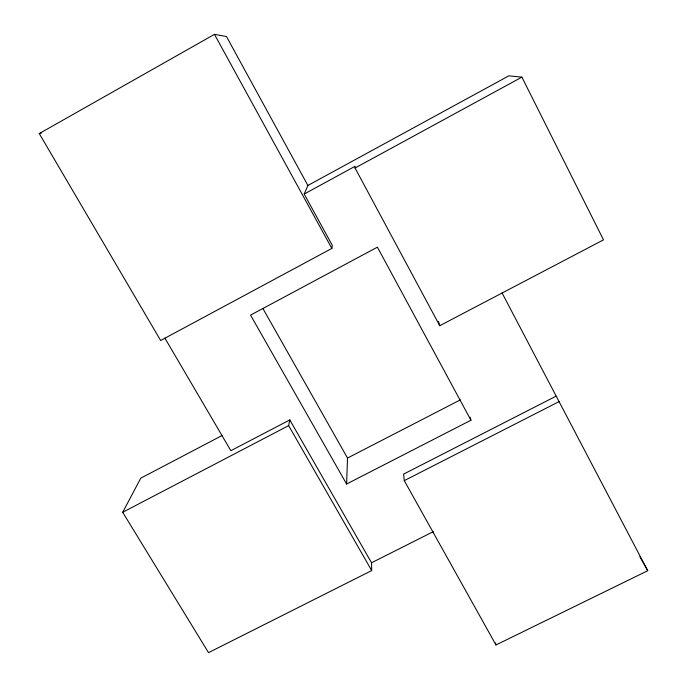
<?xml version="1.0" encoding="UTF-8"?>
<svg xmlns="http://www.w3.org/2000/svg" width="687" height="687" viewBox="0 0 687 687"><rect width="100%" height="100%" fill="white"/><g stroke="black" fill="none" stroke-linecap="round" stroke-linejoin="round"><path stroke-width="1.03" d="M470.02 417.189L470.947 420.229L346.6 484.034L347.519 458.057L262.82 308.369M307.888 185.473L508.861 75.828L521.897 77.133L603.495 239.866L439.74 325.707L355.05 168.023L355.162 166.263L304.195 194.043L332.328 245.388L331.847 248.428L160.655 340.503L39.262 133.579L214.464 34.35L226.487 36.54L307.888 185.473L304.195 194.043M221.927 435.584L140.758 478.178L122.698 512.279L208.522 652.65L371.693 570.571L288.643 425.631L289.794 419.912L230.849 450.715L164.897 338.124M355.05 168.023L521.897 77.133M122.698 512.279L288.643 425.631M347.519 458.057L460.359 399.868M556.092 396.159L403.604 474.107L404.274 480.634L495.98 644.964L647.738 570.708L502.068 292.945M404.274 480.634L559.209 401.543M371.693 570.571L371.538 562.773L433.274 531.669M39.262 133.579L41.332 133.115M289.794 419.912L371.538 562.773M346.6 484.034L250.549 315.11L377.412 247.174L470.947 420.229M639.872 556.702L647.738 570.708M214.464 34.35L331.847 248.428M438.486 321.473L439.74 325.707M495.507 642.903L495.98 644.964"/></g></svg>
